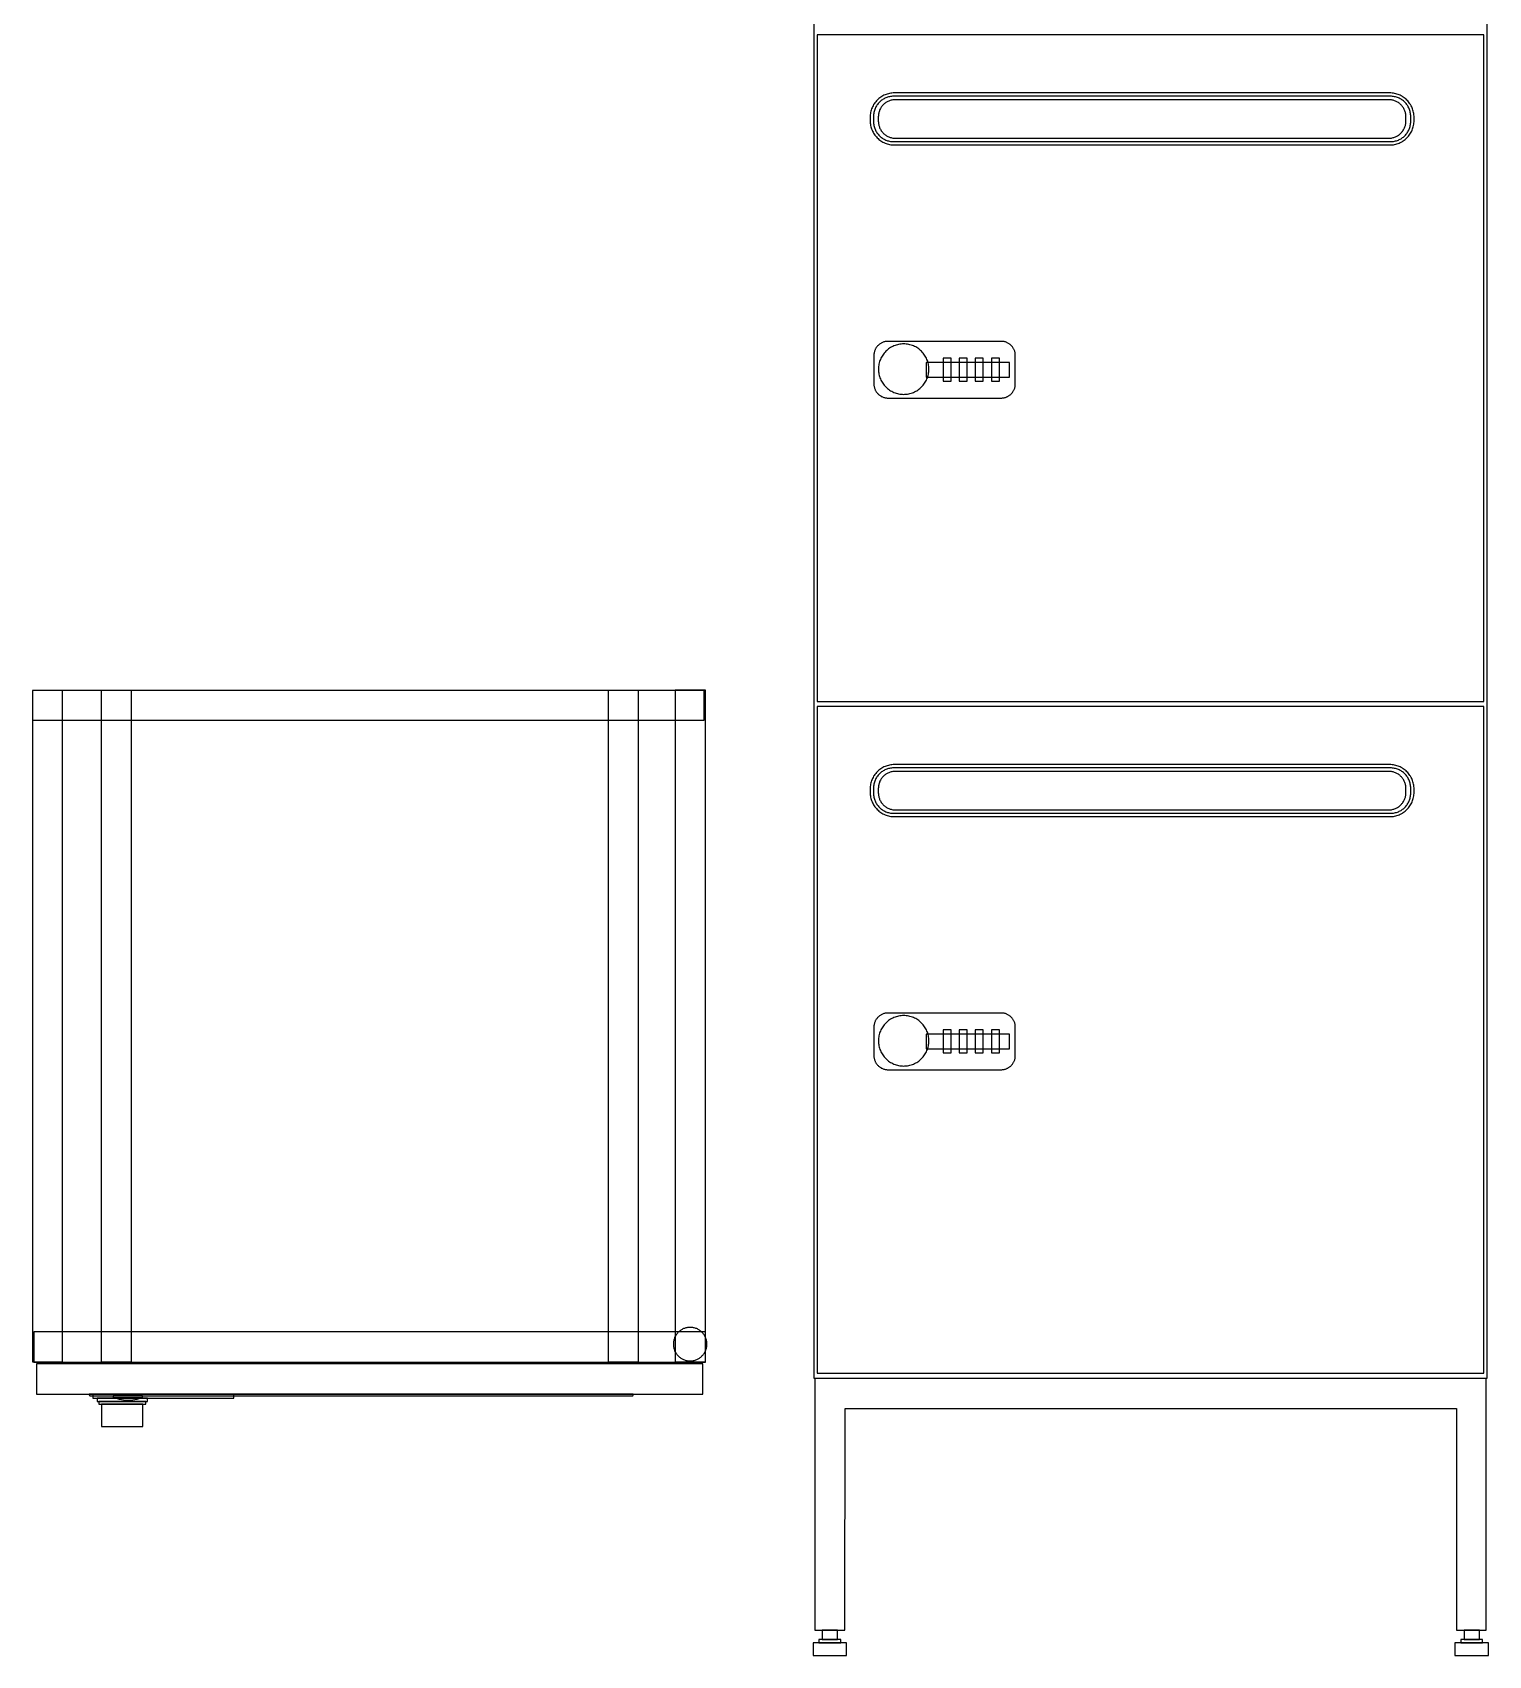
# Model space of a CAD drawing. Header units: millimetres. Extents: x 1075 to 13200, y 678 to 7235.
# Drawn here: x 2129 to 2996, y 3364 to 4331 of the extents above; entities that cross this region are included whole.
import ezdxf

# ---------------------------------------------------------------- set-up
doc = ezdxf.new("R2010")
doc.units = ezdxf.units.MM

msp = doc.modelspace()

# ---------------------------------------------------------------- linework, layer by layer
at = {"color": 0}
for points in [[(2528.56, 3939.17), (2128.56, 3939.17), (2128.56, 3921.37), (2528.56, 3921.37)], [(2146.5, 3939.17), (2128.56, 3939.17), (2128.56, 3539.25), (2146.5, 3539.25)], [(2187.48, 3939.09), (2169.43, 3939.09), (2169.43, 3539.27), (2187.48, 3539.27)], [(2489.48, 3939.09), (2471.43, 3939.09), (2471.43, 3539.27), (2489.48, 3539.27)], [(2529.38, 3939.23), (2511.38, 3939.23), (2511.38, 3539.23), (2529.38, 3539.23)], [(2529.45, 3557.17), (2129.45, 3557.17), (2129.45, 3539.17), (2529.45, 3539.17)], [(2530.28, 3549.86), (2530.26, 3550.37), (2530.22, 3550.88), (2530.16, 3551.38), (2530.07, 3551.87), (2529.96, 3552.35), (2529.83, 3552.83), (2529.67, 3553.29), (2529.49, 3553.75), (2529.29, 3554.19), (2529.07, 3554.62), (2528.83, 3555.04), (2528.57, 3555.44), (2528.29, 3555.84), (2527.99, 3556.21), (2527.68, 3556.58), (2527.34, 3556.92), (2527, 3557.26), (2526.63, 3557.57), (2526.26, 3557.87), (2525.86, 3558.15), (2525.46, 3558.41), (2525.04, 3558.65), (2524.61, 3558.87), (2524.17, 3559.07), (2523.71, 3559.25), (2523.25, 3559.41), (2522.77, 3559.54), (2522.29, 3559.65), (2521.8, 3559.74), (2521.3, 3559.8), (2520.79, 3559.84), (2520.28, 3559.86), (2519.76, 3559.84), (2519.25, 3559.8), (2518.75, 3559.74), (2518.26, 3559.65), (2517.78, 3559.54), (2517.3, 3559.41), (2516.84, 3559.25), (2516.39, 3559.07), (2515.94, 3558.87), (2515.51, 3558.65), (2515.09, 3558.41), (2514.69, 3558.15), (2514.29, 3557.87), (2513.92, 3557.57), (2513.55, 3557.26), (2513.21, 3556.92), (2512.87, 3556.58), (2512.56, 3556.21), (2512.26, 3555.84), (2511.99, 3555.44), (2511.72, 3555.04), (2511.48, 3554.62), (2511.26, 3554.19), (2511.06, 3553.75), (2510.88, 3553.29), (2510.73, 3552.83), (2510.59, 3552.35), (2510.48, 3551.87), (2510.39, 3551.38), (2510.33, 3550.88), (2510.29, 3550.37), (2510.28, 3549.86), (2510.29, 3549.34), (2510.33, 3548.83), (2510.39, 3548.33), (2510.48, 3547.84), (2510.59, 3547.36), (2510.73, 3546.88), (2510.88, 3546.42), (2511.06, 3545.96), (2511.26, 3545.52), (2511.48, 3545.09), (2511.72, 3544.67), (2511.99, 3544.27), (2512.26, 3543.87), (2512.56, 3543.5), (2512.87, 3543.13), (2513.21, 3542.79), (2513.55, 3542.45), (2513.92, 3542.14), (2514.29, 3541.84), (2514.69, 3541.56), (2515.09, 3541.3), (2515.51, 3541.06), (2515.94, 3540.84), (2516.39, 3540.64), (2516.84, 3540.46), (2517.3, 3540.31), (2517.78, 3540.17), (2518.26, 3540.06), (2518.75, 3539.97), (2519.25, 3539.91), (2519.76, 3539.87), (2520.28, 3539.86), (2520.79, 3539.87), (2521.3, 3539.91), (2521.8, 3539.97), (2522.29, 3540.06), (2522.77, 3540.17), (2523.25, 3540.31), (2523.71, 3540.46), (2524.17, 3540.64), (2524.61, 3540.84), (2525.04, 3541.06), (2525.46, 3541.3), (2525.86, 3541.56), (2526.26, 3541.84), (2526.63, 3542.14), (2527, 3542.45), (2527.34, 3542.79), (2527.68, 3543.13), (2527.99, 3543.5), (2528.29, 3543.87), (2528.57, 3544.27), (2528.83, 3544.67), (2529.07, 3545.09), (2529.29, 3545.52), (2529.49, 3545.96), (2529.67, 3546.42), (2529.83, 3546.88), (2529.96, 3547.36), (2530.07, 3547.84), (2530.16, 3548.33), (2530.22, 3548.83), (2530.26, 3549.34)], [(2527.89, 3538.08), (2130.89, 3538.08), (2130.89, 3520.08), (2527.89, 3520.08)], [(2486.39, 3520.11), (2162.41, 3520.11), (2162.41, 3519.64), (2162.41, 3519.62), (2162.41, 3519.59), (2162.41, 3519.57), (2162.42, 3519.54), (2162.42, 3519.51), (2162.43, 3519.49), (2162.44, 3519.47), (2162.45, 3519.44), (2162.46, 3519.42), (2162.47, 3519.4), (2162.48, 3519.38), (2162.5, 3519.35), (2162.51, 3519.33), (2162.53, 3519.31), (2162.54, 3519.3), (2162.56, 3519.28), (2162.58, 3519.26), (2162.6, 3519.24), (2162.61, 3519.23), (2162.64, 3519.21), (2162.66, 3519.2), (2162.68, 3519.19), (2162.7, 3519.18), (2162.72, 3519.17), (2162.75, 3519.16), (2162.77, 3519.15), (2162.8, 3519.14), (2162.82, 3519.14), (2162.85, 3519.13), (2162.87, 3519.13), (2162.9, 3519.13), (2162.93, 3519.13), (2485.87, 3519.13), (2485.9, 3519.13), (2485.92, 3519.13), (2485.95, 3519.13), (2485.97, 3519.14), (2486, 3519.14), (2486.02, 3519.15), (2486.05, 3519.16), (2486.07, 3519.17), (2486.1, 3519.18), (2486.12, 3519.19), (2486.14, 3519.2), (2486.16, 3519.21), (2486.18, 3519.23), (2486.2, 3519.24), (2486.22, 3519.26), (2486.24, 3519.28), (2486.25, 3519.3), (2486.27, 3519.31), (2486.29, 3519.33), (2486.3, 3519.35), (2486.31, 3519.38), (2486.33, 3519.4), (2486.34, 3519.42), (2486.35, 3519.44), (2486.36, 3519.47), (2486.37, 3519.49), (2486.37, 3519.51), (2486.38, 3519.54), (2486.38, 3519.57), (2486.39, 3519.59), (2486.39, 3519.62), (2486.39, 3519.64)], [(2248.41, 3520.06), (2164.61, 3520.06), (2164.61, 3517.64), (2248.41, 3517.64)], [(2194.18, 3519.14), (2176.66, 3519.14), (2176.66, 3517.99), (2194.18, 3517.99)], [(2197.08, 3517.6), (2167, 3517.6), (2167, 3515.73), (2197.08, 3515.73)], [(2196.07, 3515.75), (2168.01, 3515.75), (2168.01, 3514.2), (2196.07, 3514.2)], [(2194.29, 3514.19), (2169.65, 3514.19), (2169.65, 3500.84), (2194.29, 3500.84)]]:
    msp.add_lwpolyline(points, close=True, dxfattribs=at)
msp.add_lwpolyline([(2177.64, 3517.99), (2178.91, 3517.53), (2180.21, 3517.14), (2181.53, 3516.84), (2182.86, 3516.63), (2184.21, 3516.5), (2185.56, 3516.45), (2186.91, 3516.49), (2188.26, 3516.62), (2189.6, 3516.83), (2190.91, 3517.13), (2192.21, 3517.51), (2193.48, 3517.97)], dxfattribs=at)
for points in [[(2994.97, 4729.5, 0), (2593.97, 4729.5, 0), (2593.97, 3529.5, 0), (2994.97, 3529.5, 0)], [(2992.97, 4329.5, 0), (2595.97, 4329.5, 0), (2595.97, 3932.5, 0), (2992.97, 3932.5, 0)], [(2951.47, 4280.48, 0), (2951.45, 4281.22, 0), (2951.39, 4281.96, 0), (2951.3, 4282.69, 0), (2951.17, 4283.4, 0), (2951.01, 4284.1, 0), (2950.81, 4284.79, 0), (2950.59, 4285.47, 0), (2950.33, 4286.13, 0), (2950.03, 4286.77, 0), (2949.71, 4287.4, 0), (2949.36, 4288, 0), (2948.99, 4288.59, 0), (2948.58, 4289.16, 0), (2948.15, 4289.71, 0), (2947.69, 4290.24, 0), (2947.21, 4290.74, 0), (2946.71, 4291.22, 0), (2946.18, 4291.68, 0), (2945.63, 4292.11, 0), (2945.06, 4292.52, 0), (2944.47, 4292.89, 0), (2943.86, 4293.24, 0), (2943.24, 4293.56, 0), (2942.6, 4293.86, 0), (2941.94, 4294.12, 0), (2941.26, 4294.34, 0), (2940.57, 4294.54, 0), (2939.87, 4294.7, 0), (2939.16, 4294.83, 0), (2938.43, 4294.92, 0), (2937.69, 4294.98, 0), (2936.95, 4295, 0), (2641.99, 4295, 0), (2641.24, 4294.98, 0), (2640.5, 4294.92, 0), (2639.78, 4294.83, 0), (2639.06, 4294.7, 0), (2638.36, 4294.54, 0), (2637.67, 4294.34, 0), (2637, 4294.12, 0), (2636.34, 4293.86, 0), (2635.7, 4293.56, 0), (2635.07, 4293.24, 0), (2634.46, 4292.89, 0), (2633.87, 4292.52, 0), (2633.3, 4292.11, 0), (2632.75, 4291.68, 0), (2632.23, 4291.22, 0), (2631.72, 4290.74, 0), (2631.24, 4290.24, 0), (2630.79, 4289.71, 0), (2630.35, 4289.16, 0), (2629.95, 4288.59, 0), (2629.57, 4288, 0), (2629.22, 4287.4, 0), (2628.9, 4286.77, 0), (2628.61, 4286.13, 0), (2628.35, 4285.47, 0), (2628.12, 4284.79, 0), (2627.93, 4284.1, 0), (2627.76, 4283.4, 0), (2627.64, 4282.69, 0), (2627.54, 4281.96, 0), (2627.49, 4281.22, 0), (2627.47, 4280.48, 0), (2627.47, 4278.52, 0), (2627.49, 4277.77, 0), (2627.54, 4277.03, 0), (2627.64, 4276.31, 0), (2627.76, 4275.59, 0), (2627.93, 4274.89, 0), (2628.12, 4274.2, 0), (2628.35, 4273.53, 0), (2628.61, 4272.87, 0), (2628.9, 4272.23, 0), (2629.22, 4271.6, 0), (2629.57, 4270.99, 0), (2629.95, 4270.4, 0), (2630.35, 4269.83, 0), (2630.79, 4269.28, 0), (2631.24, 4268.76, 0), (2631.72, 4268.25, 0), (2632.23, 4267.77, 0), (2632.75, 4267.32, 0), (2633.3, 4266.88, 0), (2633.87, 4266.48, 0), (2634.46, 4266.1, 0), (2635.07, 4265.75, 0), (2635.7, 4265.43, 0), (2636.34, 4265.14, 0), (2637, 4264.88, 0), (2637.67, 4264.65, 0), (2638.36, 4264.45, 0), (2639.06, 4264.29, 0), (2639.78, 4264.16, 0), (2640.5, 4264.07, 0), (2641.24, 4264.02, 0), (2641.99, 4264, 0), (2936.95, 4264, 0), (2937.69, 4264.02, 0), (2938.43, 4264.07, 0), (2939.16, 4264.16, 0), (2939.87, 4264.29, 0), (2940.57, 4264.45, 0), (2941.26, 4264.65, 0), (2941.94, 4264.88, 0), (2942.6, 4265.14, 0), (2943.24, 4265.43, 0), (2943.86, 4265.75, 0), (2944.47, 4266.1, 0), (2945.06, 4266.48, 0), (2945.63, 4266.88, 0), (2946.18, 4267.32, 0), (2946.71, 4267.77, 0), (2947.21, 4268.25, 0), (2947.69, 4268.76, 0), (2948.15, 4269.28, 0), (2948.58, 4269.83, 0), (2948.99, 4270.4, 0), (2949.36, 4270.99, 0), (2949.71, 4271.6, 0), (2950.03, 4272.23, 0), (2950.33, 4272.87, 0), (2950.59, 4273.53, 0), (2950.81, 4274.2, 0), (2951.01, 4274.89, 0), (2951.17, 4275.59, 0), (2951.3, 4276.31, 0), (2951.39, 4277.03, 0), (2951.45, 4277.77, 0), (2951.47, 4278.52, 0)], [(2949.47, 4281, 0), (2949.45, 4281.61, 0), (2949.4, 4282.22, 0), (2949.33, 4282.82, 0), (2949.22, 4283.41, 0), (2949.09, 4283.99, 0), (2948.93, 4284.56, 0), (2948.74, 4285.12, 0), (2948.52, 4285.67, 0), (2948.28, 4286.2, 0), (2948.02, 4286.71, 0), (2947.73, 4287.22, 0), (2947.42, 4287.7, 0), (2947.08, 4288.17, 0), (2946.73, 4288.63, 0), (2946.35, 4289.06, 0), (2945.95, 4289.48, 0), (2945.53, 4289.88, 0), (2945.1, 4290.26, 0), (2944.64, 4290.61, 0), (2944.17, 4290.95, 0), (2943.69, 4291.26, 0), (2943.18, 4291.55, 0), (2942.67, 4291.81, 0), (2942.14, 4292.05, 0), (2941.59, 4292.27, 0), (2941.03, 4292.46, 0), (2940.46, 4292.62, 0), (2939.88, 4292.75, 0), (2939.29, 4292.86, 0), (2938.69, 4292.94, 0), (2938.08, 4292.98, 0), (2937.47, 4293, 0), (2641.47, 4293, 0), (2640.85, 4292.98, 0), (2640.24, 4292.94, 0), (2639.64, 4292.86, 0), (2639.05, 4292.75, 0), (2638.47, 4292.62, 0), (2637.9, 4292.46, 0), (2637.34, 4292.27, 0), (2636.8, 4292.05, 0), (2636.27, 4291.81, 0), (2635.75, 4291.55, 0), (2635.25, 4291.26, 0), (2634.76, 4290.95, 0), (2634.29, 4290.61, 0), (2633.84, 4290.26, 0), (2633.4, 4289.88, 0), (2632.98, 4289.48, 0), (2632.59, 4289.06, 0), (2632.21, 4288.63, 0), (2631.85, 4288.17, 0), (2631.52, 4287.7, 0), (2631.21, 4287.22, 0), (2630.92, 4286.71, 0), (2630.65, 4286.2, 0), (2630.41, 4285.67, 0), (2630.2, 4285.12, 0), (2630.01, 4284.56, 0), (2629.85, 4283.99, 0), (2629.71, 4283.41, 0), (2629.61, 4282.82, 0), (2629.53, 4282.22, 0), (2629.48, 4281.61, 0), (2629.47, 4281, 0), (2629.47, 4278, 0), (2629.48, 4277.38, 0), (2629.53, 4276.77, 0), (2629.61, 4276.17, 0), (2629.71, 4275.58, 0), (2629.85, 4275, 0), (2630.01, 4274.43, 0), (2630.2, 4273.87, 0), (2630.41, 4273.33, 0), (2630.65, 4272.8, 0), (2630.92, 4272.28, 0), (2631.21, 4271.78, 0), (2631.52, 4271.29, 0), (2631.85, 4270.82, 0), (2632.21, 4270.37, 0), (2632.59, 4269.93, 0), (2632.98, 4269.51, 0), (2633.4, 4269.12, 0), (2633.84, 4268.74, 0), (2634.29, 4268.38, 0), (2634.76, 4268.05, 0), (2635.25, 4267.74, 0), (2635.75, 4267.45, 0), (2636.27, 4267.18, 0), (2636.8, 4266.94, 0), (2637.34, 4266.73, 0), (2637.9, 4266.54, 0), (2638.47, 4266.38, 0), (2639.05, 4266.24, 0), (2639.64, 4266.14, 0), (2640.24, 4266.06, 0), (2640.85, 4266.01, 0), (2641.47, 4266, 0), (2937.47, 4266, 0), (2938.08, 4266.01, 0), (2938.69, 4266.06, 0), (2939.29, 4266.14, 0), (2939.88, 4266.24, 0), (2940.46, 4266.38, 0), (2941.03, 4266.54, 0), (2941.59, 4266.73, 0), (2942.14, 4266.94, 0), (2942.67, 4267.18, 0), (2943.18, 4267.45, 0), (2943.69, 4267.74, 0), (2944.17, 4268.05, 0), (2944.64, 4268.38, 0), (2945.1, 4268.74, 0), (2945.53, 4269.12, 0), (2945.95, 4269.51, 0), (2946.35, 4269.93, 0), (2946.73, 4270.37, 0), (2947.08, 4270.82, 0), (2947.42, 4271.29, 0), (2947.73, 4271.78, 0), (2948.02, 4272.28, 0), (2948.28, 4272.8, 0), (2948.52, 4273.33, 0), (2948.74, 4273.87, 0), (2948.93, 4274.43, 0), (2949.09, 4275, 0), (2949.22, 4275.58, 0), (2949.33, 4276.17, 0), (2949.4, 4276.77, 0), (2949.45, 4277.38, 0), (2949.47, 4278, 0)], [(2946.58, 4280.8, 0), (2946.56, 4281.33, 0), (2946.52, 4281.84, 0), (2946.46, 4282.35, 0), (2946.37, 4282.85, 0), (2946.26, 4283.34, 0), (2946.12, 4283.82, 0), (2945.96, 4284.3, 0), (2945.78, 4284.76, 0), (2945.57, 4285.21, 0), (2945.35, 4285.65, 0), (2945.1, 4286.07, 0), (2944.84, 4286.48, 0), (2944.56, 4286.88, 0), (2944.25, 4287.27, 0), (2943.93, 4287.64, 0), (2943.6, 4287.99, 0), (2943.24, 4288.33, 0), (2942.88, 4288.64, 0), (2942.49, 4288.95, 0), (2942.09, 4289.23, 0), (2941.68, 4289.49, 0), (2941.25, 4289.74, 0), (2940.82, 4289.96, 0), (2940.37, 4290.17, 0), (2939.9, 4290.35, 0), (2939.43, 4290.51, 0), (2938.95, 4290.65, 0), (2938.46, 4290.76, 0), (2937.96, 4290.85, 0), (2937.45, 4290.91, 0), (2936.93, 4290.95, 0), (2936.41, 4290.97, 0), (2642.52, 4290.97, 0), (2642, 4290.95, 0), (2641.48, 4290.91, 0), (2640.98, 4290.85, 0), (2640.48, 4290.76, 0), (2639.98, 4290.65, 0), (2639.5, 4290.51, 0), (2639.03, 4290.35, 0), (2638.57, 4290.17, 0), (2638.12, 4289.96, 0), (2637.68, 4289.74, 0), (2637.25, 4289.49, 0), (2636.84, 4289.23, 0), (2636.44, 4288.95, 0), (2636.06, 4288.64, 0), (2635.69, 4288.33, 0), (2635.34, 4287.99, 0), (2635, 4287.64, 0), (2634.68, 4287.27, 0), (2634.38, 4286.88, 0), (2634.1, 4286.48, 0), (2633.83, 4286.07, 0), (2633.59, 4285.65, 0), (2633.36, 4285.21, 0), (2633.16, 4284.76, 0), (2632.98, 4284.3, 0), (2632.82, 4283.82, 0), (2632.68, 4283.34, 0), (2632.57, 4282.85, 0), (2632.48, 4282.35, 0), (2632.41, 4281.84, 0), (2632.37, 4281.33, 0), (2632.36, 4280.8, 0), (2632.36, 4278.19, 0), (2632.37, 4277.67, 0), (2632.41, 4277.15, 0), (2632.48, 4276.64, 0), (2632.57, 4276.14, 0), (2632.68, 4275.65, 0), (2632.82, 4275.17, 0), (2632.98, 4274.7, 0), (2633.16, 4274.24, 0), (2633.36, 4273.79, 0), (2633.59, 4273.35, 0), (2633.83, 4272.92, 0), (2634.1, 4272.51, 0), (2634.38, 4272.11, 0), (2634.68, 4271.73, 0), (2635, 4271.36, 0), (2635.34, 4271.01, 0), (2635.69, 4270.67, 0), (2636.06, 4270.35, 0), (2636.44, 4270.05, 0), (2636.84, 4269.76, 0), (2637.25, 4269.5, 0), (2637.68, 4269.26, 0), (2638.12, 4269.03, 0), (2638.57, 4268.83, 0), (2639.03, 4268.64, 0), (2639.5, 4268.48, 0), (2639.98, 4268.35, 0), (2640.48, 4268.23, 0), (2640.98, 4268.14, 0), (2641.48, 4268.08, 0), (2642, 4268.04, 0), (2642.52, 4268.03, 0), (2936.41, 4268.03, 0), (2936.93, 4268.04, 0), (2937.45, 4268.08, 0), (2937.96, 4268.14, 0), (2938.46, 4268.23, 0), (2938.95, 4268.35, 0), (2939.43, 4268.48, 0), (2939.9, 4268.64, 0), (2940.37, 4268.83, 0), (2940.82, 4269.03, 0), (2941.25, 4269.26, 0), (2941.68, 4269.5, 0), (2942.09, 4269.76, 0), (2942.49, 4270.05, 0), (2942.88, 4270.35, 0), (2943.24, 4270.67, 0), (2943.6, 4271.01, 0), (2943.93, 4271.36, 0), (2944.25, 4271.73, 0), (2944.56, 4272.11, 0), (2944.84, 4272.51, 0), (2945.1, 4272.92, 0), (2945.35, 4273.35, 0), (2945.57, 4273.79, 0), (2945.78, 4274.24, 0), (2945.96, 4274.7, 0), (2946.12, 4275.17, 0), (2946.26, 4275.65, 0), (2946.37, 4276.14, 0), (2946.46, 4276.64, 0), (2946.52, 4277.15, 0), (2946.56, 4277.67, 0), (2946.58, 4278.19, 0)], [(2713.96, 4138.66, 0.48), (2713.95, 4139.09, 0.48), (2713.91, 4139.51, 0.48), (2713.86, 4139.93, 0.48), (2713.79, 4140.35, 0.48), (2713.69, 4140.75, 0.48), (2713.58, 4141.15, 0.48), (2713.45, 4141.54, 0.48), (2713.3, 4141.92, 0.48), (2713.13, 4142.3, 0.48), (2712.94, 4142.66, 0.48), (2712.74, 4143.01, 0.48), (2712.52, 4143.35, 0.48), (2712.29, 4143.68, 0.48), (2712.04, 4144, 0.48), (2711.78, 4144.3, 0.48), (2711.5, 4144.59, 0.48), (2711.2, 4144.87, 0.48), (2710.9, 4145.14, 0.48), (2710.58, 4145.39, 0.48), (2710.25, 4145.62, 0.48), (2709.91, 4145.84, 0.48), (2709.56, 4146.04, 0.48), (2709.2, 4146.23, 0.48), (2708.83, 4146.39, 0.48), (2708.45, 4146.54, 0.48), (2708.06, 4146.68, 0.48), (2707.66, 4146.79, 0.48), (2707.25, 4146.88, 0.48), (2706.84, 4146.96, 0.48), (2706.42, 4147.01, 0.48), (2705.99, 4147.04, 0.48), (2705.56, 4147.05, 0.48), (2638.13, 4147.05, 0.48), (2637.7, 4147.04, 0.48), (2637.28, 4147.01, 0.48), (2636.86, 4146.96, 0.48), (2636.44, 4146.88, 0.48), (2636.04, 4146.79, 0.48), (2635.64, 4146.68, 0.48), (2635.25, 4146.54, 0.48), (2634.87, 4146.39, 0.48), (2634.49, 4146.23, 0.48), (2634.13, 4146.04, 0.48), (2633.78, 4145.84, 0.48), (2633.44, 4145.62, 0.48), (2633.11, 4145.39, 0.48), (2632.79, 4145.14, 0.48), (2632.49, 4144.87, 0.48), (2632.2, 4144.59, 0.48), (2631.92, 4144.3, 0.48), (2631.65, 4144, 0.48), (2631.4, 4143.68, 0.48), (2631.17, 4143.35, 0.48), (2630.95, 4143.01, 0.48), (2630.75, 4142.66, 0.48), (2630.56, 4142.3, 0.48), (2630.4, 4141.92, 0.48), (2630.24, 4141.54, 0.48), (2630.11, 4141.15, 0.48), (2630, 4140.75, 0.48), (2629.9, 4140.35, 0.48), (2629.83, 4139.93, 0.48), (2629.78, 4139.51, 0.48), (2629.75, 4139.09, 0.48), (2629.73, 4138.66, 0.48), (2629.73, 4121.69, 0.48), (2629.75, 4121.26, 0.48), (2629.78, 4120.83, 0.48), (2629.83, 4120.41, 0.48), (2629.9, 4120, 0.48), (2630, 4119.59, 0.48), (2630.11, 4119.19, 0.48), (2630.24, 4118.8, 0.48), (2630.4, 4118.42, 0.48), (2630.56, 4118.05, 0.48), (2630.75, 4117.69, 0.48), (2630.95, 4117.33, 0.48), (2631.17, 4116.99, 0.48), (2631.4, 4116.66, 0.48), (2631.65, 4116.35, 0.48), (2631.92, 4116.04, 0.48), (2632.2, 4115.75, 0.48), (2632.49, 4115.47, 0.48), (2632.79, 4115.21, 0.48), (2633.11, 4114.96, 0.48), (2633.44, 4114.72, 0.48), (2633.78, 4114.5, 0.48), (2634.13, 4114.3, 0.48), (2634.49, 4114.12, 0.48), (2634.87, 4113.95, 0.48), (2635.25, 4113.8, 0.48), (2635.64, 4113.67, 0.48), (2636.04, 4113.55, 0.48), (2636.44, 4113.46, 0.48), (2636.86, 4113.38, 0.48), (2637.28, 4113.33, 0.48), (2637.7, 4113.3, 0.48), (2638.13, 4113.29, 0.48), (2705.56, 4113.29, 0.48), (2705.99, 4113.3, 0.48), (2706.42, 4113.33, 0.48), (2706.84, 4113.38, 0.48), (2707.25, 4113.46, 0.48), (2707.66, 4113.55, 0.48), (2708.06, 4113.67, 0.48), (2708.45, 4113.8, 0.48), (2708.83, 4113.95, 0.48), (2709.2, 4114.12, 0.48), (2709.56, 4114.3, 0.48), (2709.91, 4114.5, 0.48), (2710.25, 4114.72, 0.48), (2710.58, 4114.96, 0.48), (2710.9, 4115.21, 0.48), (2711.2, 4115.47, 0.48), (2711.5, 4115.75, 0.48), (2711.78, 4116.04, 0.48), (2712.04, 4116.35, 0.48), (2712.29, 4116.66, 0.48), (2712.52, 4116.99, 0.48), (2712.74, 4117.33, 0.48), (2712.94, 4117.69, 0.48), (2713.13, 4118.05, 0.48), (2713.3, 4118.42, 0.48), (2713.45, 4118.8, 0.48), (2713.58, 4119.19, 0.48), (2713.69, 4119.59, 0.48), (2713.79, 4120, 0.48), (2713.86, 4120.41, 0.48), (2713.91, 4120.83, 0.48), (2713.95, 4121.26, 0.48), (2713.96, 4121.69, 0.48)], [(2662.47, 4130.49, 0.48), (2662.45, 4131.27, 0.48), (2662.39, 4132.03, 0.48), (2662.29, 4132.78, 0.48), (2662.16, 4133.52, 0.48), (2661.99, 4134.24, 0.48), (2661.79, 4134.95, 0.48), (2661.56, 4135.65, 0.48), (2661.29, 4136.33, 0.48), (2660.99, 4137, 0.48), (2660.65, 4137.65, 0.48), (2660.29, 4138.27, 0.48), (2659.9, 4138.88, 0.48), (2659.48, 4139.47, 0.48), (2659.04, 4140.04, 0.48), (2658.57, 4140.58, 0.48), (2658.07, 4141.1, 0.48), (2657.55, 4141.6, 0.48), (2657, 4142.07, 0.48), (2656.44, 4142.52, 0.48), (2655.85, 4142.94, 0.48), (2655.24, 4143.33, 0.48), (2654.61, 4143.69, 0.48), (2653.96, 4144.02, 0.48), (2653.3, 4144.32, 0.48), (2652.62, 4144.59, 0.48), (2651.92, 4144.83, 0.48), (2651.21, 4145.03, 0.48), (2650.48, 4145.2, 0.48), (2649.74, 4145.33, 0.48), (2648.99, 4145.42, 0.48), (2648.23, 4145.48, 0.48), (2647.46, 4145.5, 0.48), (2646.69, 4145.48, 0.48), (2645.93, 4145.42, 0.48), (2645.18, 4145.33, 0.48), (2644.44, 4145.2, 0.48), (2643.71, 4145.03, 0.48), (2643, 4144.83, 0.48), (2642.3, 4144.59, 0.48), (2641.62, 4144.32, 0.48), (2640.96, 4144.02, 0.48), (2640.31, 4143.69, 0.48), (2639.68, 4143.33, 0.48), (2639.07, 4142.94, 0.48), (2638.48, 4142.52, 0.48), (2637.92, 4142.07, 0.48), (2637.37, 4141.6, 0.48), (2636.85, 4141.1, 0.48), (2636.35, 4140.58, 0.48), (2635.88, 4140.04, 0.48), (2635.44, 4139.47, 0.48), (2635.02, 4138.88, 0.48), (2634.63, 4138.27, 0.48), (2634.26, 4137.65, 0.48), (2633.93, 4137, 0.48), (2633.63, 4136.33, 0.48), (2633.36, 4135.65, 0.48), (2633.13, 4134.95, 0.48), (2632.92, 4134.24, 0.48), (2632.76, 4133.52, 0.48), (2632.62, 4132.78, 0.48), (2632.53, 4132.03, 0.48), (2632.47, 4131.27, 0.48), (2632.45, 4130.49, 0.48), (2632.47, 4129.72, 0.48), (2632.53, 4128.96, 0.48), (2632.62, 4128.21, 0.48), (2632.76, 4127.47, 0.48), (2632.92, 4126.75, 0.48), (2633.13, 4126.03, 0.48), (2633.36, 4125.34, 0.48), (2633.63, 4124.66, 0.48), (2633.93, 4123.99, 0.48), (2634.26, 4123.34, 0.48), (2634.63, 4122.72, 0.48), (2635.02, 4122.11, 0.48), (2635.44, 4121.52, 0.48), (2635.88, 4120.95, 0.48), (2636.35, 4120.41, 0.48), (2636.85, 4119.89, 0.48), (2637.37, 4119.39, 0.48), (2637.92, 4118.92, 0.48), (2638.48, 4118.47, 0.48), (2639.07, 4118.05, 0.48), (2639.68, 4117.66, 0.48), (2640.31, 4117.3, 0.48), (2640.96, 4116.97, 0.48), (2641.62, 4116.67, 0.48), (2642.3, 4116.4, 0.48), (2643, 4116.16, 0.48), (2643.71, 4115.96, 0.48), (2644.44, 4115.79, 0.48), (2645.18, 4115.66, 0.48), (2645.93, 4115.56, 0.48), (2646.69, 4115.51, 0.48), (2647.46, 4115.49, 0.48), (2648.23, 4115.51, 0.48), (2648.99, 4115.56, 0.48), (2649.74, 4115.66, 0.48), (2650.48, 4115.79, 0.48), (2651.21, 4115.96, 0.48), (2651.92, 4116.16, 0.48), (2652.62, 4116.4, 0.48), (2653.3, 4116.67, 0.48), (2653.96, 4116.97, 0.48), (2654.61, 4117.3, 0.48), (2655.24, 4117.66, 0.48), (2655.85, 4118.05, 0.48), (2656.44, 4118.47, 0.48), (2657, 4118.92, 0.48), (2657.55, 4119.39, 0.48), (2658.07, 4119.89, 0.48), (2658.57, 4120.41, 0.48), (2659.04, 4120.95, 0.48), (2659.48, 4121.52, 0.48), (2659.9, 4122.11, 0.48), (2660.29, 4122.72, 0.48), (2660.65, 4123.34, 0.48), (2660.99, 4123.99, 0.48), (2661.29, 4124.66, 0.48), (2661.56, 4125.34, 0.48), (2661.79, 4126.03, 0.48), (2661.99, 4126.75, 0.48), (2662.16, 4127.47, 0.48), (2662.29, 4128.21, 0.48), (2662.39, 4128.96, 0.48), (2662.45, 4129.72, 0.48)], [(2675.67, 4137.09, 0.48), (2670.91, 4137.09, 0.48), (2670.91, 4123.37, 0.48), (2675.67, 4123.37, 0.48)], [(2685.18, 4137.09, 0.48), (2680.43, 4137.09, 0.48), (2680.43, 4123.37, 0.48), (2685.18, 4123.37, 0.48)], [(2694.72, 4137.09, 0.48), (2689.96, 4137.09, 0.48), (2689.96, 4123.37, 0.48), (2694.72, 4123.37, 0.48)], [(2704.44, 4137.09, 0.48), (2699.68, 4137.09, 0.48), (2699.68, 4123.37, 0.48), (2704.44, 4123.37, 0.48)], [(2710.59, 4134.51, 0.48), (2660.91, 4134.51, 0.48), (2660.91, 4125.71, 0.48), (2710.59, 4125.71, 0.48)], [(2992.97, 3929.5, 0), (2595.97, 3929.5, 0), (2595.97, 3532.5, 0), (2992.97, 3532.5, 0)], [(2951.47, 3880.48, 0), (2951.45, 3881.22, 0), (2951.39, 3881.96, 0), (2951.3, 3882.69, 0), (2951.17, 3883.4, 0), (2951.01, 3884.1, 0), (2950.81, 3884.79, 0), (2950.59, 3885.47, 0), (2950.33, 3886.13, 0), (2950.03, 3886.77, 0), (2949.71, 3887.4, 0), (2949.36, 3888, 0), (2948.99, 3888.59, 0), (2948.58, 3889.16, 0), (2948.15, 3889.71, 0), (2947.69, 3890.24, 0), (2947.21, 3890.74, 0), (2946.71, 3891.22, 0), (2946.18, 3891.68, 0), (2945.63, 3892.11, 0), (2945.06, 3892.52, 0), (2944.47, 3892.89, 0), (2943.86, 3893.24, 0), (2943.24, 3893.56, 0), (2942.6, 3893.86, 0), (2941.94, 3894.12, 0), (2941.26, 3894.34, 0), (2940.57, 3894.54, 0), (2939.87, 3894.7, 0), (2939.16, 3894.83, 0), (2938.43, 3894.92, 0), (2937.69, 3894.98, 0), (2936.95, 3895, 0), (2641.99, 3895, 0), (2641.24, 3894.98, 0), (2640.5, 3894.92, 0), (2639.78, 3894.83, 0), (2639.06, 3894.7, 0), (2638.36, 3894.54, 0), (2637.67, 3894.34, 0), (2637, 3894.12, 0), (2636.34, 3893.86, 0), (2635.7, 3893.56, 0), (2635.07, 3893.24, 0), (2634.46, 3892.89, 0), (2633.87, 3892.52, 0), (2633.3, 3892.11, 0), (2632.75, 3891.68, 0), (2632.23, 3891.22, 0), (2631.72, 3890.74, 0), (2631.24, 3890.24, 0), (2630.79, 3889.71, 0), (2630.35, 3889.16, 0), (2629.95, 3888.59, 0), (2629.57, 3888, 0), (2629.22, 3887.4, 0), (2628.9, 3886.77, 0), (2628.61, 3886.13, 0), (2628.35, 3885.47, 0), (2628.12, 3884.79, 0), (2627.93, 3884.1, 0), (2627.76, 3883.4, 0), (2627.64, 3882.69, 0), (2627.54, 3881.96, 0), (2627.49, 3881.22, 0), (2627.47, 3880.48, 0), (2627.47, 3878.52, 0), (2627.49, 3877.77, 0), (2627.54, 3877.03, 0), (2627.64, 3876.31, 0), (2627.76, 3875.59, 0), (2627.93, 3874.89, 0), (2628.12, 3874.2, 0), (2628.35, 3873.53, 0), (2628.61, 3872.87, 0), (2628.9, 3872.23, 0), (2629.22, 3871.6, 0), (2629.57, 3870.99, 0), (2629.95, 3870.4, 0), (2630.35, 3869.83, 0), (2630.79, 3869.28, 0), (2631.24, 3868.76, 0), (2631.72, 3868.25, 0), (2632.23, 3867.77, 0), (2632.75, 3867.32, 0), (2633.3, 3866.88, 0), (2633.87, 3866.48, 0), (2634.46, 3866.1, 0), (2635.07, 3865.75, 0), (2635.7, 3865.43, 0), (2636.34, 3865.14, 0), (2637, 3864.88, 0), (2637.67, 3864.65, 0), (2638.36, 3864.45, 0), (2639.06, 3864.29, 0), (2639.78, 3864.16, 0), (2640.5, 3864.07, 0), (2641.24, 3864.02, 0), (2641.99, 3864, 0), (2936.95, 3864, 0), (2937.69, 3864.02, 0), (2938.43, 3864.07, 0), (2939.16, 3864.16, 0), (2939.87, 3864.29, 0), (2940.57, 3864.45, 0), (2941.26, 3864.65, 0), (2941.94, 3864.88, 0), (2942.6, 3865.14, 0), (2943.24, 3865.43, 0), (2943.86, 3865.75, 0), (2944.47, 3866.1, 0), (2945.06, 3866.48, 0), (2945.63, 3866.88, 0), (2946.18, 3867.32, 0), (2946.71, 3867.77, 0), (2947.21, 3868.25, 0), (2947.69, 3868.76, 0), (2948.15, 3869.28, 0), (2948.58, 3869.83, 0), (2948.99, 3870.4, 0), (2949.36, 3870.99, 0), (2949.71, 3871.6, 0), (2950.03, 3872.23, 0), (2950.33, 3872.87, 0), (2950.59, 3873.53, 0), (2950.81, 3874.2, 0), (2951.01, 3874.89, 0), (2951.17, 3875.59, 0), (2951.3, 3876.31, 0), (2951.39, 3877.03, 0), (2951.45, 3877.77, 0), (2951.47, 3878.52, 0)], [(2949.47, 3881, 0), (2949.45, 3881.61, 0), (2949.4, 3882.22, 0), (2949.33, 3882.82, 0), (2949.22, 3883.41, 0), (2949.09, 3883.99, 0), (2948.93, 3884.56, 0), (2948.74, 3885.12, 0), (2948.52, 3885.67, 0), (2948.28, 3886.2, 0), (2948.02, 3886.71, 0), (2947.73, 3887.22, 0), (2947.42, 3887.7, 0), (2947.08, 3888.17, 0), (2946.73, 3888.63, 0), (2946.35, 3889.06, 0), (2945.95, 3889.48, 0), (2945.53, 3889.88, 0), (2945.1, 3890.26, 0), (2944.64, 3890.61, 0), (2944.17, 3890.95, 0), (2943.69, 3891.26, 0), (2943.18, 3891.55, 0), (2942.67, 3891.81, 0), (2942.14, 3892.05, 0), (2941.59, 3892.27, 0), (2941.03, 3892.46, 0), (2940.46, 3892.62, 0), (2939.88, 3892.75, 0), (2939.29, 3892.86, 0), (2938.69, 3892.94, 0), (2938.08, 3892.98, 0), (2937.47, 3893, 0), (2641.47, 3893, 0), (2640.85, 3892.98, 0), (2640.24, 3892.94, 0), (2639.64, 3892.86, 0), (2639.05, 3892.75, 0), (2638.47, 3892.62, 0), (2637.9, 3892.46, 0), (2637.34, 3892.27, 0), (2636.8, 3892.05, 0), (2636.27, 3891.81, 0), (2635.75, 3891.55, 0), (2635.25, 3891.26, 0), (2634.76, 3890.95, 0), (2634.29, 3890.61, 0), (2633.84, 3890.26, 0), (2633.4, 3889.88, 0), (2632.98, 3889.48, 0), (2632.59, 3889.06, 0), (2632.21, 3888.63, 0), (2631.85, 3888.17, 0), (2631.52, 3887.7, 0), (2631.21, 3887.22, 0), (2630.92, 3886.71, 0), (2630.65, 3886.2, 0), (2630.41, 3885.67, 0), (2630.2, 3885.12, 0), (2630.01, 3884.56, 0), (2629.85, 3883.99, 0), (2629.71, 3883.41, 0), (2629.61, 3882.82, 0), (2629.53, 3882.22, 0), (2629.48, 3881.61, 0), (2629.47, 3881, 0), (2629.47, 3878, 0), (2629.48, 3877.38, 0), (2629.53, 3876.77, 0), (2629.61, 3876.17, 0), (2629.71, 3875.58, 0), (2629.85, 3875, 0), (2630.01, 3874.43, 0), (2630.2, 3873.87, 0), (2630.41, 3873.33, 0), (2630.65, 3872.8, 0), (2630.92, 3872.28, 0), (2631.21, 3871.78, 0), (2631.52, 3871.29, 0), (2631.85, 3870.82, 0), (2632.21, 3870.37, 0), (2632.59, 3869.93, 0), (2632.98, 3869.51, 0), (2633.4, 3869.12, 0), (2633.84, 3868.74, 0), (2634.29, 3868.38, 0), (2634.76, 3868.05, 0), (2635.25, 3867.74, 0), (2635.75, 3867.45, 0), (2636.27, 3867.18, 0), (2636.8, 3866.94, 0), (2637.34, 3866.73, 0), (2637.9, 3866.54, 0), (2638.47, 3866.38, 0), (2639.05, 3866.24, 0), (2639.64, 3866.14, 0), (2640.24, 3866.06, 0), (2640.85, 3866.01, 0), (2641.47, 3866, 0), (2937.47, 3866, 0), (2938.08, 3866.01, 0), (2938.69, 3866.06, 0), (2939.29, 3866.14, 0), (2939.88, 3866.24, 0), (2940.46, 3866.38, 0), (2941.03, 3866.54, 0), (2941.59, 3866.73, 0), (2942.14, 3866.94, 0), (2942.67, 3867.18, 0), (2943.18, 3867.45, 0), (2943.69, 3867.74, 0), (2944.17, 3868.05, 0), (2944.64, 3868.38, 0), (2945.1, 3868.74, 0), (2945.53, 3869.12, 0), (2945.95, 3869.51, 0), (2946.35, 3869.93, 0), (2946.73, 3870.37, 0), (2947.08, 3870.82, 0), (2947.42, 3871.29, 0), (2947.73, 3871.78, 0), (2948.02, 3872.28, 0), (2948.28, 3872.8, 0), (2948.52, 3873.33, 0), (2948.74, 3873.87, 0), (2948.93, 3874.43, 0), (2949.09, 3875, 0), (2949.22, 3875.58, 0), (2949.33, 3876.17, 0), (2949.4, 3876.77, 0), (2949.45, 3877.38, 0), (2949.47, 3878, 0)], [(2946.58, 3880.8, 0), (2946.56, 3881.33, 0), (2946.52, 3881.84, 0), (2946.46, 3882.35, 0), (2946.37, 3882.85, 0), (2946.26, 3883.34, 0), (2946.12, 3883.82, 0), (2945.96, 3884.3, 0), (2945.78, 3884.76, 0), (2945.57, 3885.21, 0), (2945.35, 3885.65, 0), (2945.1, 3886.07, 0), (2944.84, 3886.48, 0), (2944.56, 3886.88, 0), (2944.25, 3887.27, 0), (2943.93, 3887.64, 0), (2943.6, 3887.99, 0), (2943.24, 3888.33, 0), (2942.88, 3888.64, 0), (2942.49, 3888.95, 0), (2942.09, 3889.23, 0), (2941.68, 3889.49, 0), (2941.25, 3889.74, 0), (2940.82, 3889.96, 0), (2940.37, 3890.17, 0), (2939.9, 3890.35, 0), (2939.43, 3890.51, 0), (2938.95, 3890.65, 0), (2938.46, 3890.76, 0), (2937.96, 3890.85, 0), (2937.45, 3890.91, 0), (2936.93, 3890.95, 0), (2936.41, 3890.97, 0), (2642.52, 3890.97, 0), (2642, 3890.95, 0), (2641.48, 3890.91, 0), (2640.98, 3890.85, 0), (2640.48, 3890.76, 0), (2639.98, 3890.65, 0), (2639.5, 3890.51, 0), (2639.03, 3890.35, 0), (2638.57, 3890.17, 0), (2638.12, 3889.96, 0), (2637.68, 3889.74, 0), (2637.25, 3889.49, 0), (2636.84, 3889.23, 0), (2636.44, 3888.95, 0), (2636.06, 3888.64, 0), (2635.69, 3888.33, 0), (2635.34, 3887.99, 0), (2635, 3887.64, 0), (2634.68, 3887.27, 0), (2634.38, 3886.88, 0), (2634.1, 3886.48, 0), (2633.83, 3886.07, 0), (2633.59, 3885.65, 0), (2633.36, 3885.21, 0), (2633.16, 3884.76, 0), (2632.98, 3884.3, 0), (2632.82, 3883.82, 0), (2632.68, 3883.34, 0), (2632.57, 3882.85, 0), (2632.48, 3882.35, 0), (2632.41, 3881.84, 0), (2632.37, 3881.33, 0), (2632.36, 3880.8, 0), (2632.36, 3878.19, 0), (2632.37, 3877.67, 0), (2632.41, 3877.15, 0), (2632.48, 3876.64, 0), (2632.57, 3876.14, 0), (2632.68, 3875.65, 0), (2632.82, 3875.17, 0), (2632.98, 3874.7, 0), (2633.16, 3874.24, 0), (2633.36, 3873.79, 0), (2633.59, 3873.35, 0), (2633.83, 3872.92, 0), (2634.1, 3872.51, 0), (2634.38, 3872.11, 0), (2634.68, 3871.73, 0), (2635, 3871.36, 0), (2635.34, 3871.01, 0), (2635.69, 3870.67, 0), (2636.06, 3870.35, 0), (2636.44, 3870.05, 0), (2636.84, 3869.76, 0), (2637.25, 3869.5, 0), (2637.68, 3869.26, 0), (2638.12, 3869.03, 0), (2638.57, 3868.83, 0), (2639.03, 3868.64, 0), (2639.5, 3868.48, 0), (2639.98, 3868.35, 0), (2640.48, 3868.23, 0), (2640.98, 3868.14, 0), (2641.48, 3868.08, 0), (2642, 3868.04, 0), (2642.52, 3868.03, 0), (2936.41, 3868.03, 0), (2936.93, 3868.04, 0), (2937.45, 3868.08, 0), (2937.96, 3868.14, 0), (2938.46, 3868.23, 0), (2938.95, 3868.35, 0), (2939.43, 3868.48, 0), (2939.9, 3868.64, 0), (2940.37, 3868.83, 0), (2940.82, 3869.03, 0), (2941.25, 3869.26, 0), (2941.68, 3869.5, 0), (2942.09, 3869.76, 0), (2942.49, 3870.05, 0), (2942.88, 3870.35, 0), (2943.24, 3870.67, 0), (2943.6, 3871.01, 0), (2943.93, 3871.36, 0), (2944.25, 3871.73, 0), (2944.56, 3872.11, 0), (2944.84, 3872.51, 0), (2945.1, 3872.92, 0), (2945.35, 3873.35, 0), (2945.57, 3873.79, 0), (2945.78, 3874.24, 0), (2945.96, 3874.7, 0), (2946.12, 3875.17, 0), (2946.26, 3875.65, 0), (2946.37, 3876.14, 0), (2946.46, 3876.64, 0), (2946.52, 3877.15, 0), (2946.56, 3877.67, 0), (2946.58, 3878.19, 0)], [(2713.96, 3738.66, 0.48), (2713.95, 3739.09, 0.48), (2713.91, 3739.51, 0.48), (2713.86, 3739.93, 0.48), (2713.79, 3740.35, 0.48), (2713.69, 3740.75, 0.48), (2713.58, 3741.15, 0.48), (2713.45, 3741.54, 0.48), (2713.3, 3741.92, 0.48), (2713.13, 3742.3, 0.48), (2712.94, 3742.66, 0.48), (2712.74, 3743.01, 0.48), (2712.52, 3743.35, 0.48), (2712.29, 3743.68, 0.48), (2712.04, 3744, 0.48), (2711.78, 3744.3, 0.48), (2711.5, 3744.59, 0.48), (2711.2, 3744.87, 0.48), (2710.9, 3745.14, 0.48), (2710.58, 3745.39, 0.48), (2710.25, 3745.62, 0.48), (2709.91, 3745.84, 0.48), (2709.56, 3746.04, 0.48), (2709.2, 3746.23, 0.48), (2708.83, 3746.39, 0.48), (2708.45, 3746.54, 0.48), (2708.06, 3746.68, 0.48), (2707.66, 3746.79, 0.48), (2707.25, 3746.88, 0.48), (2706.84, 3746.96, 0.48), (2706.42, 3747.01, 0.48), (2705.99, 3747.04, 0.48), (2705.56, 3747.05, 0.48), (2638.13, 3747.05, 0.48), (2637.7, 3747.04, 0.48), (2637.28, 3747.01, 0.48), (2636.86, 3746.96, 0.48), (2636.44, 3746.88, 0.48), (2636.04, 3746.79, 0.48), (2635.64, 3746.68, 0.48), (2635.25, 3746.54, 0.48), (2634.87, 3746.39, 0.48), (2634.49, 3746.23, 0.48), (2634.13, 3746.04, 0.48), (2633.78, 3745.84, 0.48), (2633.44, 3745.62, 0.48), (2633.11, 3745.39, 0.48), (2632.79, 3745.14, 0.48), (2632.49, 3744.87, 0.48), (2632.2, 3744.59, 0.48), (2631.92, 3744.3, 0.48), (2631.65, 3744, 0.48), (2631.4, 3743.68, 0.48), (2631.17, 3743.35, 0.48), (2630.95, 3743.01, 0.48), (2630.75, 3742.66, 0.48), (2630.56, 3742.3, 0.48), (2630.4, 3741.92, 0.48), (2630.24, 3741.54, 0.48), (2630.11, 3741.15, 0.48), (2630, 3740.75, 0.48), (2629.9, 3740.35, 0.48), (2629.83, 3739.93, 0.48), (2629.78, 3739.51, 0.48), (2629.75, 3739.09, 0.48), (2629.73, 3738.66, 0.48), (2629.73, 3721.69, 0.48), (2629.75, 3721.26, 0.48), (2629.78, 3720.83, 0.48), (2629.83, 3720.41, 0.48), (2629.9, 3720, 0.48), (2630, 3719.59, 0.48), (2630.11, 3719.19, 0.48), (2630.24, 3718.8, 0.48), (2630.4, 3718.42, 0.48), (2630.56, 3718.05, 0.48), (2630.75, 3717.69, 0.48), (2630.95, 3717.33, 0.48), (2631.17, 3716.99, 0.48), (2631.4, 3716.66, 0.48), (2631.65, 3716.35, 0.48), (2631.92, 3716.04, 0.48), (2632.2, 3715.75, 0.48), (2632.49, 3715.47, 0.48), (2632.79, 3715.21, 0.48), (2633.11, 3714.96, 0.48), (2633.44, 3714.72, 0.48), (2633.78, 3714.5, 0.48), (2634.13, 3714.3, 0.48), (2634.49, 3714.12, 0.48), (2634.87, 3713.95, 0.48), (2635.25, 3713.8, 0.48), (2635.64, 3713.67, 0.48), (2636.04, 3713.55, 0.48), (2636.44, 3713.46, 0.48), (2636.86, 3713.38, 0.48), (2637.28, 3713.33, 0.48), (2637.7, 3713.3, 0.48), (2638.13, 3713.29, 0.48), (2705.56, 3713.29, 0.48), (2705.99, 3713.3, 0.48), (2706.42, 3713.33, 0.48), (2706.84, 3713.38, 0.48), (2707.25, 3713.46, 0.48), (2707.66, 3713.55, 0.48), (2708.06, 3713.67, 0.48), (2708.45, 3713.8, 0.48), (2708.83, 3713.95, 0.48), (2709.2, 3714.12, 0.48), (2709.56, 3714.3, 0.48), (2709.91, 3714.5, 0.48), (2710.25, 3714.72, 0.48), (2710.58, 3714.96, 0.48), (2710.9, 3715.21, 0.48), (2711.2, 3715.47, 0.48), (2711.5, 3715.75, 0.48), (2711.78, 3716.04, 0.48), (2712.04, 3716.35, 0.48), (2712.29, 3716.66, 0.48), (2712.52, 3716.99, 0.48), (2712.74, 3717.33, 0.48), (2712.94, 3717.69, 0.48), (2713.13, 3718.05, 0.48), (2713.3, 3718.42, 0.48), (2713.45, 3718.8, 0.48), (2713.58, 3719.19, 0.48), (2713.69, 3719.59, 0.48), (2713.79, 3720, 0.48), (2713.86, 3720.41, 0.48), (2713.91, 3720.83, 0.48), (2713.95, 3721.26, 0.48), (2713.96, 3721.69, 0.48)], [(2662.47, 3730.49, 0.48), (2662.45, 3731.27, 0.48), (2662.39, 3732.03, 0.48), (2662.29, 3732.78, 0.48), (2662.16, 3733.52, 0.48), (2661.99, 3734.24, 0.48), (2661.79, 3734.95, 0.48), (2661.56, 3735.65, 0.48), (2661.29, 3736.33, 0.48), (2660.99, 3737, 0.48), (2660.65, 3737.65, 0.48), (2660.29, 3738.27, 0.48), (2659.9, 3738.88, 0.48), (2659.48, 3739.47, 0.48), (2659.04, 3740.04, 0.48), (2658.57, 3740.58, 0.48), (2658.07, 3741.1, 0.48), (2657.55, 3741.6, 0.48), (2657, 3742.07, 0.48), (2656.44, 3742.52, 0.48), (2655.85, 3742.94, 0.48), (2655.24, 3743.33, 0.48), (2654.61, 3743.69, 0.48), (2653.96, 3744.02, 0.48), (2653.3, 3744.32, 0.48), (2652.62, 3744.59, 0.48), (2651.92, 3744.83, 0.48), (2651.21, 3745.03, 0.48), (2650.48, 3745.2, 0.48), (2649.74, 3745.33, 0.48), (2648.99, 3745.42, 0.48), (2648.23, 3745.48, 0.48), (2647.46, 3745.5, 0.48), (2646.69, 3745.48, 0.48), (2645.93, 3745.42, 0.48), (2645.18, 3745.33, 0.48), (2644.44, 3745.2, 0.48), (2643.71, 3745.03, 0.48), (2643, 3744.83, 0.48), (2642.3, 3744.59, 0.48), (2641.62, 3744.32, 0.48), (2640.96, 3744.02, 0.48), (2640.31, 3743.69, 0.48), (2639.68, 3743.33, 0.48), (2639.07, 3742.94, 0.48), (2638.48, 3742.52, 0.48), (2637.92, 3742.07, 0.48), (2637.37, 3741.6, 0.48), (2636.85, 3741.1, 0.48), (2636.35, 3740.58, 0.48), (2635.88, 3740.04, 0.48), (2635.44, 3739.47, 0.48), (2635.02, 3738.88, 0.48), (2634.63, 3738.27, 0.48), (2634.26, 3737.65, 0.48), (2633.93, 3737, 0.48), (2633.63, 3736.33, 0.48), (2633.36, 3735.65, 0.48), (2633.13, 3734.95, 0.48), (2632.92, 3734.24, 0.48), (2632.76, 3733.52, 0.48), (2632.62, 3732.78, 0.48), (2632.53, 3732.03, 0.48), (2632.47, 3731.27, 0.48), (2632.45, 3730.49, 0.48), (2632.47, 3729.72, 0.48), (2632.53, 3728.96, 0.48), (2632.62, 3728.21, 0.48), (2632.76, 3727.47, 0.48), (2632.92, 3726.75, 0.48), (2633.13, 3726.03, 0.48), (2633.36, 3725.34, 0.48), (2633.63, 3724.66, 0.48), (2633.93, 3723.99, 0.48), (2634.26, 3723.34, 0.48), (2634.63, 3722.72, 0.48), (2635.02, 3722.11, 0.48), (2635.44, 3721.52, 0.48), (2635.88, 3720.95, 0.48), (2636.35, 3720.41, 0.48), (2636.85, 3719.89, 0.48), (2637.37, 3719.39, 0.48), (2637.92, 3718.92, 0.48), (2638.48, 3718.47, 0.48), (2639.07, 3718.05, 0.48), (2639.68, 3717.66, 0.48), (2640.31, 3717.3, 0.48), (2640.96, 3716.97, 0.48), (2641.62, 3716.67, 0.48), (2642.3, 3716.4, 0.48), (2643, 3716.16, 0.48), (2643.71, 3715.96, 0.48), (2644.44, 3715.79, 0.48), (2645.18, 3715.66, 0.48), (2645.93, 3715.56, 0.48), (2646.69, 3715.51, 0.48), (2647.46, 3715.49, 0.48), (2648.23, 3715.51, 0.48), (2648.99, 3715.56, 0.48), (2649.74, 3715.66, 0.48), (2650.48, 3715.79, 0.48), (2651.21, 3715.96, 0.48), (2651.92, 3716.16, 0.48), (2652.62, 3716.4, 0.48), (2653.3, 3716.67, 0.48), (2653.96, 3716.97, 0.48), (2654.61, 3717.3, 0.48), (2655.24, 3717.66, 0.48), (2655.85, 3718.05, 0.48), (2656.44, 3718.47, 0.48), (2657, 3718.92, 0.48), (2657.55, 3719.39, 0.48), (2658.07, 3719.89, 0.48), (2658.57, 3720.41, 0.48), (2659.04, 3720.95, 0.48), (2659.48, 3721.52, 0.48), (2659.9, 3722.11, 0.48), (2660.29, 3722.72, 0.48), (2660.65, 3723.34, 0.48), (2660.99, 3723.99, 0.48), (2661.29, 3724.66, 0.48), (2661.56, 3725.34, 0.48), (2661.79, 3726.03, 0.48), (2661.99, 3726.75, 0.48), (2662.16, 3727.47, 0.48), (2662.29, 3728.21, 0.48), (2662.39, 3728.96, 0.48), (2662.45, 3729.72, 0.48)], [(2710.59, 3734.51, 0.48), (2660.91, 3734.51, 0.48), (2660.91, 3725.71, 0.48), (2710.59, 3725.71, 0.48)], [(2675.67, 3737.09, 0.48), (2670.91, 3737.09, 0.48), (2670.91, 3723.37, 0.48), (2675.67, 3723.37, 0.48)], [(2685.18, 3737.09, 0.48), (2680.43, 3737.09, 0.48), (2680.43, 3723.37, 0.48), (2685.18, 3723.37, 0.48)], [(2694.72, 3737.09, 0.48), (2689.96, 3737.09, 0.48), (2689.96, 3723.37, 0.48), (2694.72, 3723.37, 0.48)], [(2704.44, 3737.09, 0.48), (2699.68, 3737.09, 0.48), (2699.68, 3723.37, 0.48), (2704.44, 3723.37, 0.48)], [(2994.43, 3379.58, 0.29), (2994.43, 3529.48, 0.19), (2594.63, 3529.24, 0.29), (2594.63, 3379.58, 0.29), (2612.43, 3379.58, 0.29), (2612.57, 3511.58, 0.29), (2976.63, 3511.44, 0.29), (2976.63, 3379.58, 0.29)], [(2609.96, 3374.01, 0.24), (2596.98, 3374.01, 0.24), (2596.98, 3371.92, 0.24), (2609.96, 3371.92, 0.24)], [(2608.05, 3379.49, 0.24), (2598.89, 3379.49, 0.24), (2598.89, 3374.01, 0.24), (2608.05, 3374.01, 0.24)], [(2992.3, 3374.01, 0.24), (2979.33, 3374.01, 0.24), (2979.33, 3371.92, 0.24), (2992.3, 3371.92, 0.24)], [(2990.4, 3379.49, 0.24), (2981.23, 3379.49, 0.24), (2981.23, 3374.01, 0.24), (2990.4, 3374.01, 0.24)], [(2613.47, 3372, 0.24), (2593.47, 3372, 0.24), (2593.47, 3364.4, 0.24), (2613.47, 3364.4, 0.24)], [(2995.81, 3372, 0.24), (2975.81, 3372, 0.24), (2975.81, 3364.4, 0.24), (2995.81, 3364.4, 0.24)]]:
    msp.add_polyline3d(points, close=True, dxfattribs=at)

doc.saveas('drawing.dxf')
